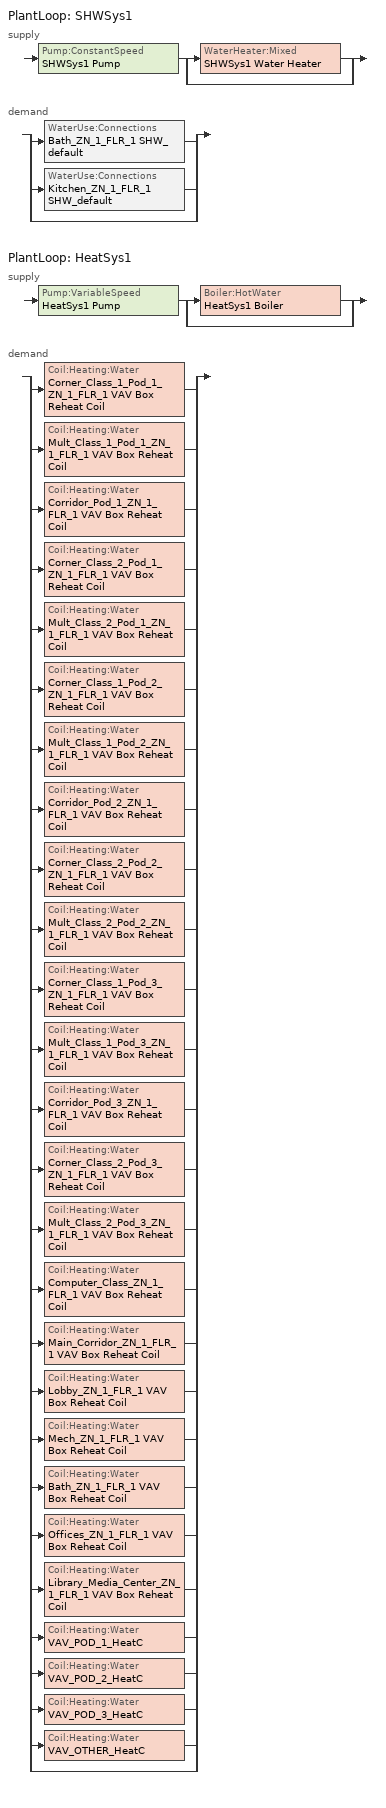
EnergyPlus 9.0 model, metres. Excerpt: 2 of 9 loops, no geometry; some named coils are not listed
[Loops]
PlantLoop 'SHWSys1'
 supply: Pump:ConstantSpeed 'SHWSys1 Pump' > split
  | WaterHeater:Mixed 'SHWSys1 Water Heater'
  | bypass
 demand: split
  | WaterUse:Connections 'Bath_ZN_1_FLR_1 SHW_default'
  | WaterUse:Connections 'Kitchen_ZN_1_FLR_1 SHW_default'
  | bypass
PlantLoop 'HeatSys1'
 supply: Pump:VariableSpeed 'HeatSys1 Pump' > split
  | Boiler:HotWater 'HeatSys1 Boiler'
  | bypass
 demand: split
  | Coil:Heating:Water 'Corner_Class_1_Pod_1_ZN_1_FLR_1 VAV Box Reheat Coil'
  | Coil:Heating:Water 'Mult_Class_1_Pod_1_ZN_1_FLR_1 VAV Box Reheat Coil'
  | Coil:Heating:Water 'Corridor_Pod_1_ZN_1_FLR_1 VAV Box Reheat Coil'
  | Coil:Heating:Water 'Corner_Class_2_Pod_1_ZN_1_FLR_1 VAV Box Reheat Coil'
  | Coil:Heating:Water 'Mult_Class_2_Pod_1_ZN_1_FLR_1 VAV Box Reheat Coil'
  | Coil:Heating:Water 'Corner_Class_1_Pod_2_ZN_1_FLR_1 VAV Box Reheat Coil'
  | Coil:Heating:Water 'Mult_Class_1_Pod_2_ZN_1_FLR_1 VAV Box Reheat Coil'
  | Coil:Heating:Water 'Corridor_Pod_2_ZN_1_FLR_1 VAV Box Reheat Coil'
  | Coil:Heating:Water 'Corner_Class_2_Pod_2_ZN_1_FLR_1 VAV Box Reheat Coil'
  | Coil:Heating:Water 'Mult_Class_2_Pod_2_ZN_1_FLR_1 VAV Box Reheat Coil'
  | Coil:Heating:Water 'Corner_Class_1_Pod_3_ZN_1_FLR_1 VAV Box Reheat Coil'
  | Coil:Heating:Water 'Mult_Class_1_Pod_3_ZN_1_FLR_1 VAV Box Reheat Coil'
  | Coil:Heating:Water 'Corridor_Pod_3_ZN_1_FLR_1 VAV Box Reheat Coil'
  | Coil:Heating:Water 'Corner_Class_2_Pod_3_ZN_1_FLR_1 VAV Box Reheat Coil'
  | Coil:Heating:Water 'Mult_Class_2_Pod_3_ZN_1_FLR_1 VAV Box Reheat Coil'
  | Coil:Heating:Water 'Computer_Class_ZN_1_FLR_1 VAV Box Reheat Coil'
  | Coil:Heating:Water 'Main_Corridor_ZN_1_FLR_1 VAV Box Reheat Coil'
  | Coil:Heating:Water 'Lobby_ZN_1_FLR_1 VAV Box Reheat Coil'
  | Coil:Heating:Water 'Mech_ZN_1_FLR_1 VAV Box Reheat Coil'
  | Coil:Heating:Water 'Bath_ZN_1_FLR_1 VAV Box Reheat Coil'
  | Coil:Heating:Water 'Offices_ZN_1_FLR_1 VAV Box Reheat Coil'
  | Coil:Heating:Water 'Library_Media_Center_ZN_1_FLR_1 VAV Box Reheat Coil'
  | Coil:Heating:Water 'VAV_POD_1_HeatC'
  | Coil:Heating:Water 'VAV_POD_2_HeatC'
  | Coil:Heating:Water 'VAV_POD_3_HeatC'
  | Coil:Heating:Water 'VAV_OTHER_HeatC'
  | bypass
[Sizing:Plant] Loop Type=Heating
Name | Design Loop Exit Temperature {C} | Loop Design Temperature Difference {deltaC}
SHWSys1 | 60 | 5
HeatSys1 | 82 | 11
[Coil:Heating:Water] Availability Schedule=ALWAYS_ON; U-Factor Times Area Value {W/K}=AUTOSIZE; Maximum Water Flow Rate {m3/s}=AUTOSIZE; Performance Input Method=UFactorTimesAreaAndDesignWaterFlowRate; Rated Capacity {W}=AUTOSIZE; Rated Inlet Water Temperature {C}=82.2; Rated Inlet Air Temperature {C}=12.8; Rated Outlet Water Temperature {C}=71.1; Rated Outlet Air Temperature {C}=40
Corner_Class_1_Pod_1_ZN_1_FLR_1 VAV Box Reheat Coil; Mult_Class_1_Pod_1_ZN_1_FLR_1 VAV Box Reheat Coil; Corridor_Pod_1_ZN_1_FLR_1 VAV Box Reheat Coil; Corner_Class_2_Pod_1_ZN_1_FLR_1 VAV Box Reheat Coil; Mult_Class_2_Pod_1_ZN_1_FLR_1 VAV Box Reheat Coil; Corner_Class_1_Pod_2_ZN_1_FLR_1 VAV Box Reheat Coil; Mult_Class_1_Pod_2_ZN_1_FLR_1 VAV Box Reheat Coil; Corridor_Pod_2_ZN_1_FLR_1 VAV Box Reheat Coil; Corner_Class_2_Pod_2_ZN_1_FLR_1 VAV Box Reheat Coil; Mult_Class_2_Pod_2_ZN_1_FLR_1 VAV Box Reheat Coil; Corner_Class_1_Pod_3_ZN_1_FLR_1 VAV Box Reheat Coil; Mult_Class_1_Pod_3_ZN_1_FLR_1 VAV Box Reheat Coil; Corridor_Pod_3_ZN_1_FLR_1 VAV Box Reheat Coil; Corner_Class_2_Pod_3_ZN_1_FLR_1 VAV Box Reheat Coil; Mult_Class_2_Pod_3_ZN_1_FLR_1 VAV Box Reheat Coil; Computer_Class_ZN_1_FLR_1 VAV Box Reheat Coil; Main_Corridor_ZN_1_FLR_1 VAV Box Reheat Coil; Lobby_ZN_1_FLR_1 VAV Box Reheat Coil; Mech_ZN_1_FLR_1 VAV Box Reheat Coil; Bath_ZN_1_FLR_1 VAV Box Reheat Coil; Offices_ZN_1_FLR_1 VAV Box Reheat Coil; Library_Media_Center_ZN_1_FLR_1 VAV Box Reheat Coil
[Pump:ConstantSpeed]
SHWSys1 Pump: Design Flow Rate {m3/s}=autosize; Design Pump Head {Pa}=29891; Design Power Consumption {W}=AUTOSIZE; Motor Efficiency=0.3; Fraction of Motor Inefficiencies to Fluid Stream=0; Pump Control Type=Intermittent
[Pump:VariableSpeed]
HeatSys1 Pump: AUTOSIZE, 179352, AUTOSIZE, 0.909, 0, 0, 3.2485, -4.7443, 2.5295, Intermittent
[Boiler:HotWater]
HeatSys1 Boiler: Fuel Type=NATURALGAS; Nominal Capacity {W}=253314; Nominal Thermal Efficiency=0.8; Efficiency Curve Temperature Evaluation Variable=LeavingBoiler; Normalized Boiler Efficiency Curve=HeatSys1 Boiler Efficiency Curve; Design Water Flow Rate {m3/s}=AUTOSIZE; Minimum Part Load Ratio=0; Maximum Part Load Ratio=1.2; Optimum Part Load Ratio=1; Water Outlet Upper Temperature Limit {C}=95; Boiler Flow Mode=LeavingSetpointModulated; Parasitic Electric Load {W}=0; Sizing Factor=1
[SetpointManager:Scheduled] Control Variable=Temperature
Name | Schedule | Setpoint Node or NodeList
HeatSys1 Boiler Setpoint Manager | HW-Loop-Temp-Schedule | HeatSys1 Supply Equipment Outlet Node
SHWSys1 Loop Setpoint Manager | SHWSys1-Loop-Temp-Schedule | SHWSys1 Supply Outlet Node
HeatSys1 Loop Setpoint Manager | HW-Loop-Temp-Schedule | HeatSys1 Supply Outlet Node
[WaterHeater:Mixed]
SHWSys1 Water Heater: Tank Volume {m3}=0.75708; Setpoint Temperature Schedule=SHWSys1 Water Heater Setpoint Temperature Schedule Name; Deadband Temperature Difference {deltaC}=2; Maximum Temperature Limit {C}=82.2222; Heater Control Type=Cycle; Heater Maximum Capacity {W}=58614.21; Heater Fuel Type=NATURALGAS; Heater Thermal Efficiency=0.805127; Off Cycle Parasitic Fuel Consumption Rate {W}=970.33; Off Cycle Parasitic Fuel Type=NATURALGAS; Off Cycle Parasitic Heat Fraction to Tank=0.8; On Cycle Parasitic Fuel Consumption Rate {W}=970.33; On Cycle Parasitic Fuel Type=NATURALGAS; Ambient Temperature Indicator=zone; Ambient Temperature Zone=MECH_ZN_1_FLR_1; Off Cycle Loss Coefficient to Ambient Temperature {W/K}=9.64329; On Cycle Loss Coefficient to Ambient Temperature {W/K}=9.64329; Use Side Effectiveness=1; Source Side Effectiveness=1; Use Side Design Flow Rate {m3/s}=AUTOSIZE; Source Side Design Flow Rate {m3/s}=AUTOSIZE; Indirect Water Heating Recovery Time {hr}=1.5
[PlantLoop] Fluid Type=Water; Minimum Loop Temperature {C}=10; Maximum Loop Flow Rate {m3/s}=AUTOSIZE; Minimum Loop Flow Rate {m3/s}=0; Plant Loop Volume {m3}=AUTOSIZE; Load Distribution Scheme=Optimal
Name | Plant Equipment Operation Scheme | Maximum Loop Temperature {C}
SHWSys1 | SHWSys1 Loop Operation Scheme List | 60
HeatSys1 | HeatSys1 Loop Operation Scheme List | 100
[PlantEquipmentList]
SHWSys1 Equipment List: SHWSys1 Water Heater
HeatSys1 Equipment List: HeatSys1 Boiler
[PlantEquipmentOperation:HeatingLoad] Load Range 1 Lower Limit {W}=0; Load Range 1 Upper Limit {W}=1000000000000000
Name | Range 1 Equipment List
SHWSys1 Operation Scheme | SHWSys1 Equipment List
HeatSys1 Operation Scheme | HeatSys1 Equipment List
[PlantEquipmentOperationSchemes] Control Scheme 1 Schedule=PlantOnSched
Name | Control Scheme 1
SHWSys1 Loop Operation Scheme List | SHWSys1 Operation Scheme
HeatSys1 Loop Operation Scheme List | HeatSys1 Operation Scheme
[WaterUse:Equipment] Flow Rate Fraction Schedule=BLDG_SWH_SCH
Name | Peak Flow Rate {m3/s} | Target Temperature Schedule | Hot Water Supply Temperature Schedule | Zone | Sensible Fraction Schedule | Latent Fraction Schedule
Bath_ZN_1_FLR_1 SHW_default | 2.63889e-07 | Bath_ZN_1_FLR_1 SHW_default Temp Sched | Bath_ZN_1_FLR_1 SHW_default Hot Supply Temp Sched | Bath_ZN_1_FLR_1 | Bath_ZN_1_FLR_1 SHW_default Sensible fract sched | Bath_ZN_1_FLR_1 SHW_default Latent fract sched
Kitchen_ZN_1_FLR_1 SHW_default | 0.00010515 | Kitchen_ZN_1_FLR_1 SHW_default Temp Sched | Kitchen_ZN_1_FLR_1 SHW_default Hot Supply Temp Sched | Kitchen_ZN_1_FLR_1 | Kitchen_ZN_1_FLR_1 SHW_default Sensible fract sched | Kitchen_ZN_1_FLR_1 SHW_default Latent fract sched
[WaterUse:Connections]
Name | Water Use Equipment 1
Bath_ZN_1_FLR_1 SHW_default | Bath_ZN_1_FLR_1 SHW_default
Kitchen_ZN_1_FLR_1 SHW_default | Kitchen_ZN_1_FLR_1 SHW_default
[EnergyManagementSystem:Sensor]
BoilerPLR: Output:Variable or Output:Meter Index Key=HeatSys1 Boiler; Output:Variable or Output:Meter=Boiler Part Load Ratio
[EnergyManagementSystem:Program]
SET_Bath_ZN_1_FLR_1_Light_EMS_Program: SET Bath_ZN_1_FLR_1_LSr_IP=0.093*Bath_ZN_1_FLR_1_LSr/Bath_ZN_1_FLR_1_Area; IF (Bath_ZN_1_FLR_1_OSr <= 0) && (Bath_ZN_1_FLR_1_LSr_IP >= 0.02); SET Bath_ZN_1_FLR_1_LAr = 0.02*Bath_ZN_1_FLR_1_Area/0.09290304; ELSE; SET Bath_ZN_1_FLR_1_LAr = NULL; ENDIF
SET_Offices_ZN_1_FLR_1_Light_EMS_Program: SET Offices_ZN_1_FLR_1_LSr_IP=0.093*Offices_ZN_1_FLR_1_LSr/Offices_ZN_1_FLR_1_Area; IF (Offices_ZN_1_FLR_1_OSr <= 0) && (Offices_ZN_1_FLR_1_LSr_IP >= 0.02); IF (ActualOccupancy <= 0); SET Offices_ZN_1_FLR_1_LAr = 0.02*Offices_ZN_1_FLR_1_Area/0.09290304; ELSE; SET Offices_ZN_1_FLR_1_LAr = NULL; ENDIF; ELSE; SET Offices_ZN_1_FLR_1_LAr = NULL; ENDIF
SET_Gym_ZN_1_FLR_1_Light_EMS_Program: SET Gym_ZN_1_FLR_1_LSr_IP=0.093*Gym_ZN_1_FLR_1_LSr/Gym_ZN_1_FLR_1_Area; IF (Gym_ZN_1_FLR_1_OSr <= 0) && (Gym_ZN_1_FLR_1_LSr_IP >= 0.02); SET Gym_ZN_1_FLR_1_LAr = 0.02*Gym_ZN_1_FLR_1_Area/0.09290304; ELSE; SET Gym_ZN_1_FLR_1_LAr = NULL; ENDIF
SET_Kitchen_ZN_1_FLR_1_Light_EMS_Program: SET Kitchen_ZN_1_FLR_1_LSr_IP=0.093*Kitchen_ZN_1_FLR_1_LSr/Kitchen_ZN_1_FLR_1_Area; IF (Kitchen_ZN_1_FLR_1_OSr <= 0) && (Kitchen_ZN_1_FLR_1_LSr_IP >= 0.02); SET Kitchen_ZN_1_FLR_1_LAr = 0.02*Kitchen_ZN_1_FLR_1_Area/0.09290304; ELSE; SET Kitchen_ZN_1_FLR_1_LAr = NULL; ENDIF
SET_Cafeteria_ZN_1_FLR_1_Light_EMS_Program: SET Cafeteria_ZN_1_FLR_1_LSr_IP=0.093*Cafeteria_ZN_1_FLR_1_LSr/Cafeteria_ZN_1_FLR_1_Area; IF (Cafeteria_ZN_1_FLR_1_OSr <= 0) && (Cafeteria_ZN_1_FLR_1_LSr_IP >= 0.02); SET Cafeteria_ZN_1_FLR_1_LAr = 0.02*Cafeteria_ZN_1_FLR_1_Area/0.09290304; ELSE; SET Cafeteria_ZN_1_FLR_1_LAr = NULL; ENDIF
SET_LMC_ZN_1_FLR_1_Light_EMS_Program: SET LMC_ZN_1_FLR_1_LSr_IP=0.093*LMC_ZN_1_FLR_1_LSr/LMC_ZN_1_FLR_1_Area; IF (LMC_ZN_1_FLR_1_OSr <= 0) && (LMC_ZN_1_FLR_1_LSr_IP >= 0.02); SET LMC_ZN_1_FLR_1_LAr = 0.02*LMC_ZN_1_FLR_1_Area/0.09290304; ELSE; SET LMC_ZN_1_FLR_1_LAr = NULL; ENDIF
VAV_POD_1_MAX_OA_FRAC: IF VAV_POD_1_OA > VAV_POD_1_OA_VRP; SET VAV_POD_1_MAX_OA_FRAC = NULL; ELSE; IF VAV_POD_1_SUPPLY_FLOW > 0; SET VAV_POD_1_MAX_OA_FRAC =      2.9649 / VAV_POD_1_SUPPLY_FLOW; ELSE; SET VAV_POD_1_MAX_OA_FRAC = NULL; ENDIF; ENDIF
VAV_POD_2_MAX_OA_FRAC: IF VAV_POD_2_OA > VAV_POD_2_OA_VRP; SET VAV_POD_2_MAX_OA_FRAC = NULL; ELSE; IF VAV_POD_2_SUPPLY_FLOW > 0; SET VAV_POD_2_MAX_OA_FRAC =      2.9649 / VAV_POD_2_SUPPLY_FLOW; ELSE; SET VAV_POD_2_MAX_OA_FRAC = NULL; ENDIF; ENDIF
VAV_POD_3_MAX_OA_FRAC: IF VAV_POD_3_OA > VAV_POD_3_OA_VRP; SET VAV_POD_3_MAX_OA_FRAC = NULL; ELSE; IF VAV_POD_3_SUPPLY_FLOW > 0; SET VAV_POD_3_MAX_OA_FRAC =      2.5589 / VAV_POD_3_SUPPLY_FLOW; ELSE; SET VAV_POD_3_MAX_OA_FRAC = NULL; ENDIF; ENDIF
VAV_OTHER_MAX_OA_FRAC: IF VAV_OTHER_OA > VAV_OTHER_OA_VRP; SET VAV_OTHER_MAX_OA_FRAC = NULL; ELSE; IF VAV_OTHER_SUPPLY_FLOW > 0; SET VAV_OTHER_MAX_OA_FRAC =   / VAV_OTHER_SUPPLY_FLOW; ELSE; SET VAV_OTHER_MAX_OA_FRAC = NULL; ENDIF; ENDIF
[EnergyManagementSystem:ProgramCallingManager]
Transformer_Load_Prog_Manager: AfterPredictorAfterHVACManagers; Transformer_Load_Prog
OA_BASED_OPTIMUM_START_EMS_Program Manager: BeginTimestepBeforePredictor; OA_BASED_OPTIMUM_START_EMS_Program
BoilerParManager: BeginNewEnvironment; SetBoilerPar
BoilerCurveManager: InsideHVACSystemIterationLoop; SetBoilerCurve
SET_cCL1_Pod_1_ZN_1_FLR_1_Light_EMS_Program_Prog_Manager: BeginTimestepBeforePredictor; SET_cCL1_Pod_1_ZN_1_FLR_1_Light_EMS_Program
SET_mCl1_Pod_1_ZN_1_FLR_1_Light_EMS_Program_Prog_Manager: BeginTimestepBeforePredictor; SET_mCl1_Pod_1_ZN_1_FLR_1_Light_EMS_Program
SET_cPOD1_ZN_1_FLR_1_Light_EMS_Program_Prog_Manager: BeginTimestepBeforePredictor; SET_cPOD1_ZN_1_FLR_1_Light_EMS_Program
SET_cCL2_Pod_1_ZN_1_FLR_1_Light_EMS_Program_Prog_Manager: BeginTimestepBeforePredictor; SET_cCL2_Pod_1_ZN_1_FLR_1_Light_EMS_Program
SET_mCl2_Pod_1_ZN_1_FLR_1_Light_EMS_Program_Prog_Manager: BeginTimestepBeforePredictor; SET_mCl2_Pod_1_ZN_1_FLR_1_Light_EMS_Program
SET_cCL1_Pod_2_ZN_1_FLR_1_Light_EMS_Program_Prog_Manager: BeginTimestepBeforePredictor; SET_cCL1_Pod_2_ZN_1_FLR_1_Light_EMS_Program
SET_mCl1_Pod_2_ZN_1_FLR_1_Light_EMS_Program_Prog_Manager: BeginTimestepBeforePredictor; SET_mCl1_Pod_2_ZN_1_FLR_1_Light_EMS_Program
SET_cPOD2_ZN_1_FLR_1_Light_EMS_Program_Prog_Manager: BeginTimestepBeforePredictor; SET_cPOD2_ZN_1_FLR_1_Light_EMS_Program
SET_cCL2_Pod_2_ZN_1_FLR_1_Light_EMS_Program_Prog_Manager: BeginTimestepBeforePredictor; SET_cCL2_Pod_2_ZN_1_FLR_1_Light_EMS_Program
SET_mCl2_Pod_2_ZN_1_FLR_1_Light_EMS_Program_Prog_Manager: BeginTimestepBeforePredictor; SET_mCl2_Pod_2_ZN_1_FLR_1_Light_EMS_Program
SET_cCL1_Pod_3_ZN_1_FLR_1_Light_EMS_Program_Prog_Manager: BeginTimestepBeforePredictor; SET_cCL1_Pod_3_ZN_1_FLR_1_Light_EMS_Program
SET_mCl1_Pod_3_ZN_1_FLR_1_Light_EMS_Program_Prog_Manager: BeginTimestepBeforePredictor; SET_mCl1_Pod_3_ZN_1_FLR_1_Light_EMS_Program
SET_cPOD3_ZN_1_FLR_1_Light_EMS_Program_Prog_Manager: BeginTimestepBeforePredictor; SET_cPOD3_ZN_1_FLR_1_Light_EMS_Program
SET_cCL2_Pod_3_ZN_1_FLR_1_Light_EMS_Program_Prog_Manager: BeginTimestepBeforePredictor; SET_cCL2_Pod_3_ZN_1_FLR_1_Light_EMS_Program
SET_mCl2_Pod_3_ZN_1_FLR_1_Light_EMS_Program_Prog_Manager: BeginTimestepBeforePredictor; SET_mCl2_Pod_3_ZN_1_FLR_1_Light_EMS_Program
SET_cPCLZN_1_FLR_1_Light_EMS_Program_Prog_Manager: BeginTimestepBeforePredictor; SET_cPCLZN_1_FLR_1_Light_EMS_Program
SET_Main_Corridor_ZN_1_FLR_1_Light_EMS_Program_Prog_Manager: BeginTimestepBeforePredictor; SET_Main_Corridor_ZN_1_FLR_1_Light_EMS_Program
SET_Lobby_ZN_1_FLR_1_Light_EMS_Program_Prog_Manager: BeginTimestepBeforePredictor; SET_Lobby_ZN_1_FLR_1_Light_EMS_Program
SET_Mech_ZN_1_FLR_1_Light_EMS_Program_Prog_Manager: BeginTimestepBeforePredictor; SET_Mech_ZN_1_FLR_1_Light_EMS_Program
SET_Bath_ZN_1_FLR_1_Light_EMS_Program_Prog_Manager: BeginTimestepBeforePredictor; SET_Bath_ZN_1_FLR_1_Light_EMS_Program
SET_Offices_ZN_1_FLR_1_Light_EMS_Program_Prog_Manager: BeginTimestepBeforePredictor; SET_Offices_ZN_1_FLR_1_Light_EMS_Program
SET_Gym_ZN_1_FLR_1_Light_EMS_Program_Prog_Manager: BeginTimestepBeforePredictor; SET_Gym_ZN_1_FLR_1_Light_EMS_Program
SET_Kitchen_ZN_1_FLR_1_Light_EMS_Program_Prog_Manager: BeginTimestepBeforePredictor; SET_Kitchen_ZN_1_FLR_1_Light_EMS_Program
SET_Cafeteria_ZN_1_FLR_1_Light_EMS_Program_Prog_Manager: BeginTimestepBeforePredictor; SET_Cafeteria_ZN_1_FLR_1_Light_EMS_Program
SET_LMC_ZN_1_FLR_1_Light_EMS_Program_Prog_Manager: BeginTimestepBeforePredictor; SET_LMC_ZN_1_FLR_1_Light_EMS_Program
VAV_POD_1_MAX_OA_FRAC_Prog_Manager: AfterPredictorAfterHVACManagers; VAV_POD_1_MAX_OA_FRAC
VAV_POD_2_MAX_OA_FRAC_Prog_Manager: AfterPredictorAfterHVACManagers; VAV_POD_2_MAX_OA_FRAC
VAV_POD_3_MAX_OA_FRAC_Prog_Manager: AfterPredictorAfterHVACManagers; VAV_POD_3_MAX_OA_FRAC
VAV_OTHER_MAX_OA_FRAC_Prog_Manager: AfterPredictorAfterHVACManagers; VAV_OTHER_MAX_OA_FRAC
[EnergyManagementSystem:OutputVariable]
Wired_LTG: EMS Variable=Wired_LTG; Type of Data in Variable=Summed; Update Frequency=ZoneTimeStep
[ElectricLoadCenter:Transformer]
Transformer 1: Availability Schedule=Always_On; Transformer Usage=PowerInFromGrid; Rated Capacity {VA}=112500; Phase=3; Conductor Material=Aluminum; Full Load Temperature Rise {C}=150; Fraction of Eddy Current Losses=0.1; Performance Input Method=NominalEfficiency; Nameplate Efficiency=0.987; Per Unit Load for Nameplate Efficiency=0.35; Reference Temperature for Nameplate Efficiency {C}=75; Consider Transformer Loss for Utility Cost=Yes; Meter 1=Wired_LTG_Electricity; Meter 2=InteriorEquipment:Electricity
[EnergyManagementSystem:Actuator]
Name | Actuated Component Unique | Actuated Component Type | Actuated Component Control Type
CLGSETP_SCH_Actuator | CLGSETP_SCH_Yes_Optimum | Schedule:Compact | Schedule Value
CLGSETP_SCH_w_SB_Actuator | CLGSETP_SCH_Yes_Optimum_w_SB | Schedule:Compact | Schedule Value
HTGSETP_SCH_Actuator | HTGSETP_SCH_Yes_Optimum | Schedule:Compact | Schedule Value
HTGSETP_SCH_w_SB_Actuator | HTGSETP_SCH_Yes_Optimum_w_SB | Schedule:Compact | Schedule Value
BoilerCurve | HEATSYS1 BOILER EFFICIENCY CURVE | Curve | Curve Result
cCL1_Pod_1_ZN_1_FLR_1_LAr | Corner_Class_1_Pod_1_ZN_1_FLR_1_lights | Lights | Electric Power Level
mCl1_Pod_1_ZN_1_FLR_1_LAr | Mult_Class_1_Pod_1_ZN_1_FLR_1_lights | Lights | Electric Power Level
cPOD1_ZN_1_FLR_1_LAr | Corridor_Pod_1_ZN_1_FLR_1_lights | Lights | Electric Power Level
cCL2_Pod_1_ZN_1_FLR_1_LAr | Corner_Class_2_Pod_1_ZN_1_FLR_1_lights | Lights | Electric Power Level
mCl2_Pod_1_ZN_1_FLR_1_LAr | Mult_Class_2_Pod_1_ZN_1_FLR_1_lights | Lights | Electric Power Level
cCL1_Pod_2_ZN_1_FLR_1_LAr | Corner_Class_1_Pod_2_ZN_1_FLR_1_lights | Lights | Electric Power Level
mCl1_Pod_2_ZN_1_FLR_1_LAr | Mult_Class_1_Pod_2_ZN_1_FLR_1_lights | Lights | Electric Power Level
cPOD2_ZN_1_FLR_1_LAr | Corridor_Pod_2_ZN_1_FLR_1_lights | Lights | Electric Power Level
cCL2_Pod_2_ZN_1_FLR_1_LAr | Corner_Class_2_Pod_2_ZN_1_FLR_1_lights | Lights | Electric Power Level
mCl2_Pod_2_ZN_1_FLR_1_LAr | Mult_Class_2_Pod_2_ZN_1_FLR_1_lights | Lights | Electric Power Level
cCL1_Pod_3_ZN_1_FLR_1_LAr | Corner_Class_1_Pod_3_ZN_1_FLR_1_lights | Lights | Electric Power Level
mCl1_Pod_3_ZN_1_FLR_1_LAr | Mult_Class_1_Pod_3_ZN_1_FLR_1_lights | Lights | Electric Power Level
cPOD3_ZN_1_FLR_1_LAr | Corridor_Pod_3_ZN_1_FLR_1_lights | Lights | Electric Power Level
cCL2_Pod_3_ZN_1_FLR_1_LAr | Corner_Class_2_Pod_3_ZN_1_FLR_1_lights | Lights | Electric Power Level
mCl2_Pod_3_ZN_1_FLR_1_LAr | Mult_Class_2_Pod_3_ZN_1_FLR_1_lights | Lights | Electric Power Level
cPCLZN_1_FLR_1_LAr | Computer_Class_ZN_1_FLR_1_lights | Lights | Electric Power Level
Main_Corridor_ZN_1_FLR_1_LAr | Main_Corridor_ZN_1_FLR_1_lights | Lights | Electric Power Level
Lobby_ZN_1_FLR_1_LAr | Lobby_ZN_1_FLR_1_lights | Lights | Electric Power Level
Mech_ZN_1_FLR_1_LAr | Mech_ZN_1_FLR_1_lights | Lights | Electric Power Level
Bath_ZN_1_FLR_1_LAr | Bath_ZN_1_FLR_1_lights | Lights | Electric Power Level
Offices_ZN_1_FLR_1_LAr | Offices_ZN_1_FLR_1_lights | Lights | Electric Power Level
Gym_ZN_1_FLR_1_LAr | Gym_ZN_1_FLR_1_lights | Lights | Electric Power Level
Kitchen_ZN_1_FLR_1_LAr | Kitchen_ZN_1_FLR_1_lights | Lights | Electric Power Level
Cafeteria_ZN_1_FLR_1_LAr | Cafeteria_ZN_1_FLR_1_lights | Lights | Electric Power Level
LMC_ZN_1_FLR_1_LAr | Library_Media_Center_ZN_1_FLR_1_lights | Lights | Electric Power Level
VAV_POD_1_MAX_OA_FRAC | VAV_POD_1 Max OA Fraction | Schedule:Constant | Schedule Value
VAV_POD_2_MAX_OA_FRAC | VAV_POD_2 Max OA Fraction | Schedule:Constant | Schedule Value
VAV_POD_3_MAX_OA_FRAC | VAV_POD_3 Max OA Fraction | Schedule:Constant | Schedule Value
VAV_OTHER_MAX_OA_FRAC | VAV_OTHER Max OA Fraction | Schedule:Constant | Schedule Value
[Schedule:Compact]
BLDG_SWH_SCH: Through: 6/15, For: SummerDesignDay, Until: 07:00, 0.05, Until: 08:00, 0.1, Until: 09:00, 0.34, Until: 10:00, 0.6, Until: 11:00, 0.63, Until: 12:00, 0.72, Until: 13:00, 0.79, Until: 14:00, 0.83, Until: 15:00, 0.61, Until: 16:00, 0.65, Until: 18:00, 0.1, Until: 19:00, 0.19, Until: 20:00, 0.25, Until: 22:00, 0.22, Until: 23:00, 0.12, Until: 24:00, 0.09, For: Weekdays, Until: 07:00, 0, Until: 08:00, 0, Until: 09:00, 0.34, Until: 10:00, 0.6, Until: 11:00, 0.63, Until: 12:00, 0.72, Until: 13:00, 0.79, Until: 14:00, 0.83, Until: 15:00, 0.61, Until: 16:00, 0.65, Until: 18:00, 0.1, Until: 19:00, 0.19, Until: 20:00, 0.25, Until: 22:00, 0, Until: 23:00, 0, Until: 24:00, 0, For: WinterDesignDay, Until: 09:00, 0.03, Until: 13:00, 0.05, Until: 24:00, 0.03, For: Saturday, Until: 09:00, 0, Until: 13:00, 0, Until: 24:00, 0, For: Sunday Holidays AllOtherDays, Until: 08:00, 0, Until: 14:00, 0, Until: 24:00, 0, Through: 9/15, For: SummerDesignDay, Until: 07:00, 0.05, Until: 18:00, 0.1, Until: 19:00, 0.19, Until: 20:00, 0.25, Until: 22:00, 0.22, Until: 23:00, 0.12, Until: 24:00, 0.09, For: Weekdays, Until: 08:00, 0, Until: 18:00, 0.1, Until: 19:00, 0.19, Until: 20:00, 0.25, Until: 22:00, 0, Until: 23:00, 0, Until: 24:00, 0, For: WinterDesignDay, Until: 09:00, 0.03, Until: 13:00, 0.05, Until: 24:00, 0.03, For: Saturday, Until: 09:00, 0, Until: 13:00, 0, Until: 24:00, 0, For: Sunday Holidays AllOtherDays, Until: 08:00, 0, Until: 14:00, 0, Until: 24:00, 0, Through: 12/31, For: SummerDesignDay, Until: 07:00, 0.05, Until: 08:00, 0.1, Until: 09:00, 0.34, Until: 10:00, 0.6, Until: 11:00, 0.63, Until: 12:00, 0.72, Until: 13:00, 0.79, Until: 14:00, 0.83, Until: 15:00, 0.61, Until: 16:00, 0.65, Until: 18:00, 0.1, Until: 19:00, 0.19, Until: 20:00, 0.25, Until: 22:00, 0.22, Until: 23:00, 0.12, Until: 24:00, 0.09, For: Weekdays, Until: 07:00, 0, Until: 08:00, 0, Until: 09:00, 0.34, Until: 10:00, 0.6, Until: 11:00, 0.63, Until: 12:00, 0.72, Until: 13:00, 0.79, Until: 14:00, 0.83, Until: 15:00, 0.61, Until: 16:00, 0.65, Until: 18:00, 0.1, Until: 19:00, 0.19, Until: 20:00, 0.25, Until: 22:00, 0, Until: 23:00, 0, Until: 24:00, 0, For: WinterDesignDay, Until: 09:00, 0.03, Until: 13:00, 0.05, Until: 24:00, 0.03, For: Saturday, Until: 09:00, 0, Until: 13:00, 0, Until: 24:00, 0, For: Sunday Holidays AllOtherDays, Until: 08:00, 0, Until: 14:00, 0, Until: 24:00, 0
ALWAYS_ON; PlantOnSched: Through: 12/31, For: AllDays, Until: 24:00, 1
HW-Loop-Temp-Schedule: Through: 12/31, For: AllDays, Until: 24:00, 82
HTGSETP_SCH_YES_OPTIMUM: Through: 12/31, For: SummerDesignDay, Until: 24:00, 15.6, For: WinterDesignDay, Until: 24:00, 21, For: Weekdays, Until: 06:00, 15.6, Until: 07:00, 17.8, Until: 08:00, 20, Until: 21:00, 21, Until: 24:00, 15.6, For: WeekEnds Holidays AllOtherDays, Until: 24:00, 15.6
HTGSETP_SCH_YES_OPTIMUM_w_SB: Through: 6/30, For: Weekdays, Until: 01:00, 15.6, Until: 02:00, 15.6, Until: 03:00, 15.6, Until: 04:00, 15.6, Until: 05:00, 15.6, Until: 06:00, 15.6, Until: 07:00, 17.8, Until: 08:00, 20, Until: 09:00, 21, Until: 10:00, 21, Until: 11:00, 21, Until: 12:00, 21, Until: 13:00, 20.4444, Until: 14:00, 21, Until: 15:00, 20.4444, Until: 16:00, 21, Until: 17:00, 21, Until: 18:00, 21, Until: 19:00, 21, Until: 20:00, 21, Until: 21:00, 21, Until: 22:00, 15.6, Until: 23:00, 15.6, Until: 24:00, 15.6, For: SummerDesignDay, Until: 24:00, 15.6, For: WinterDesignDay, Until: 24:00, 21, For: WeekEnds Holidays AllOtherDays, Until: 24:00, 15.6, Through: 9/1, For: Weekdays, Until: 01:00, 15.6, Until: 02:00, 15.6, Until: 03:00, 15.6, Until: 04:00, 15.6, Until: 05:00, 15.6, Until: 06:00, 15.6, Until: 07:00, 17.8, Until: 08:00, 20, Until: 09:00, 21, Until: 10:00, 21, Until: 11:00, 21, Until: 12:00, 20.4444, Until: 13:00, 21, Until: 14:00, 21, Until: 15:00, 20.4444, Until: 16:00, 21, Until: 17:00, 21, Until: 18:00, 21, Until: 19:00, 21, Until: 20:00, 21, Until: 21:00, 21, Until: 22:00, 15.6, Until: 23:00, 15.6, Until: 24:00, 15.6, For: SummerDesignDay, Until: 24:00, 15.6, For: WinterDesignDay, Until: 24:00, 21, For: WeekEnds Holidays AllOtherDays, Until: 24:00, 15.6, Through: 12/31, For: Weekdays, Until: 01:00, 15.6, Until: 02:00, 15.6, Until: 03:00, 15.6, Until: 04:00, 15.6, Until: 05:00, 15.6, Until: 06:00, 15.6, Until: 07:00, 17.8, Until: 08:00, 20, Until: 09:00, 21, Until: 10:00, 21, Until: 11:00, 21, Until: 12:00, 21, Until: 13:00, 20.4444, Until: 14:00, 21, Until: 15:00, 20.4444, Until: 16:00, 21, Until: 17:00, 21, Until: 18:00, 21, Until: 19:00, 21, Until: 20:00, 21, Until: 21:00, 21, Until: 22:00, 15.6, Until: 23:00, 15.6, Until: 24:00, 15.6, For: SummerDesignDay, Until: 24:00, 15.6, For: WinterDesignDay, Until: 24:00, 21, For: WeekEnds Holidays AllOtherDays, Until: 24:00, 15.6
CLGSETP_SCH_YES_OPTIMUM: Through: 12/31, For: SummerDesignDay, Until: 24:00, 24, For: WinterDesignDay, Until: 24:00, 26.7, For: Weekdays, Until: 06:00, 26.7, Until: 07:00, 25.6, Until: 08:00, 25, Until: 21:00, 24, Until: 24:00, 26.7, For: WeekEnds Holidays AllOtherDays, Until: 24:00, 26.7
CLGSETP_SCH_Yes_Optimum_w_SB: Through: 6/30, For: Weekdays, Until: 01:00, 26.7, Until: 02:00, 26.7, Until: 03:00, 26.7, Until: 04:00, 26.7, Until: 05:00, 26.7, Until: 06:00, 26.7, Until: 07:00, 25.6, Until: 08:00, 25, Until: 09:00, 24, Until: 10:00, 24, Until: 11:00, 24, Until: 12:00, 24, Until: 13:00, 24.5556, Until: 14:00, 24, Until: 15:00, 24.5556, Until: 16:00, 24, Until: 17:00, 24, Until: 18:00, 24, Until: 19:00, 24, Until: 20:00, 24, Until: 21:00, 24, Until: 22:00, 26.7, Until: 23:00, 26.7, Until: 24:00, 26.7, For: SummerDesignDay, Until: 24:00, 24, For: WinterDesignDay, Until: 24:00, 26.7, For: WeekEnds Holidays AllOtherDays, Until: 24:00, 26.7, Through: 9/1, For: Weekdays, Until: 01:00, 26.7, Until: 02:00, 26.7, Until: 03:00, 26.7, Until: 04:00, 26.7, Until: 05:00, 26.7, Until: 06:00, 26.7, Until: 07:00, 25.6, Until: 08:00, 25, Until: 09:00, 24, Until: 10:00, 24, Until: 11:00, 24, Until: 12:00, 24.5556, Until: 13:00, 24, Until: 14:00, 24, Until: 15:00, 24.5556, Until: 16:00, 24, Until: 17:00, 24, Until: 18:00, 24, Until: 19:00, 24, Until: 20:00, 24, Until: 21:00, 24, Until: 22:00, 26.7, Until: 23:00, 26.7, Until: 24:00, 26.7, For: SummerDesignDay, Until: 24:00, 24, For: WinterDesignDay, Until: 24:00, 26.7, For: WeekEnds Holidays AllOtherDays, Until: 24:00, 26.7, Through: 12/31, For: Weekdays, Until: 01:00, 26.7, Until: 02:00, 26.7, Until: 03:00, 26.7, Until: 04:00, 26.7, Until: 05:00, 26.7, Until: 06:00, 26.7, Until: 07:00, 25.6, Until: 08:00, 25, Until: 09:00, 24, Until: 10:00, 24, Until: 11:00, 24, Until: 12:00, 24, Until: 13:00, 24.5556, Until: 14:00, 24, Until: 15:00, 24.5556, Until: 16:00, 24, Until: 17:00, 24, Until: 18:00, 24, Until: 19:00, 24, Until: 20:00, 24, Until: 21:00, 24, Until: 22:00, 26.7, Until: 23:00, 26.7, Until: 24:00, 26.7, For: SummerDesignDay, Until: 24:00, 24, For: WinterDesignDay, Until: 24:00, 26.7, For: WeekEnds Holidays AllOtherDays, Until: 24:00, 26.7
Bath_ZN_1_FLR_1 SHW_default Latent fract sched; Kitchen_ZN_1_FLR_1 SHW_default Latent fract sched: Through: 12/31, For: AllDays, Until: 24:00, 0.05
Bath_ZN_1_FLR_1 SHW_default Sensible fract sched; Kitchen_ZN_1_FLR_1 SHW_default Sensible fract sched: Through: 12/31, For: AllDays, Until: 24:00, 0.2
Bath_ZN_1_FLR_1 SHW_default Temp Sched; Kitchen_ZN_1_FLR_1 SHW_default Temp Sched; SHWSys1-Loop-Temp-Schedule; SHWSys1 Water Heater Setpoint Temperature Schedule Name: Through: 12/31, For: AllDays, Until: 24:00, 60
Bath_ZN_1_FLR_1 SHW_default Hot Supply Temp Sched; Kitchen_ZN_1_FLR_1 SHW_default Hot Supply Temp Sched: Through: 12/31, For: AllDays, Until: 24:00, 55
[Schedule:Constant] Hourly Value=1
VAV_POD_1 Max OA Fraction; VAV_POD_2 Max OA Fraction; VAV_POD_3 Max OA Fraction; VAV_OTHER Max OA Fraction
[Curve:Quadratic]
HeatSys1 Boiler Efficiency Curve: Coefficient1 Constant=1; Coefficient2 x=0; Coefficient3 x**2=0; Minimum Value of x=0; Maximum Value of x=1
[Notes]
The DOE Prototype Building Models were developed by Pacific Northwest National Laboratory (PNNL), under contract with the U.S.
Department of Energy (DOE).  These building models were derived from DOE's Commercial Reference Building Models with modifications
based on input from the ASHRAE Standard 90.1 committee, the Advanced Energy Design Guide series, and building industry experts. The
prototypes models were developed to quantify energy saving impacts from newly published editions of ASHRAE Standard 90.1, 189.1, IECC,
and other energy codes and standards.  The basic building descriptions can be found in the Scorecards posted at www.energycodes.gov
website. The recommended citation of the prototype models is
DOE and PNNL. 2020. Commercial Prototype Building Models, Richland, WA, Pacific Northwest National Laboratory. Available at https://www.energycodes.gov/development/commercial/prototype_models.
Detailed descriptions of the prototype model development and addenda modeling strategies can be found in the following  reports:
DOE, 2020. Preliminary Energy Savings Analysis: ANSI/ASHRAE/IES Standard 90.1-2019. Report prepared by Zhang, J., M. Rosenberg, J.
Lerond, Y. Xie, Nambia, C., Y. Chen, R. Hart, M. Halverson, D. Maddox, and S. Goel, Richland, WA, Pacific Northwest National Laboratory.
Zhang, J., Y. Chen, Y. Xie, M. Rosenberg, R. Hart. Energy and Energy Cost Savings Analysis of the 2018 IECC for Commercial Buildings.
2018. PNNL-28125. Richland, WA: Pacific Northwest National Laboratory.
DOE. 2017. Energy Savings Analysis: ANSI/ASHRAE/IES Standard 90.1-2016. Prepared by Athalye, R.A, M.A. Halverson, M.I. Rosenberg, B. Liu,
J. Zhang, R. Hart, V.V. Mendon, S. Goel, Y. Chen, Y. Xie, and M. Zhao, Richland, WA, Pacific Northwest National Laboratory. https://www.energycodes.gov/sites/default/files/documents/02202018_Standard_90.1-2016_Determination_TSD.pdf.
Zhang, J., Y. Xie, R.A. Athalye, J. Zhuge, M. Rosenberg, R. Hart, and B. Liu. Energy and Energy Cost Savings Analysis of the 2015 IECC
for Commercial Buildings. 2015. PNNL-24269 Rev. 1. Richland, WA: Pacific Northwest National
Laboratory. https://www.energycodes.gov/sites/default/files/documents/2015_IECC_Commercial_Analysis.pdf.
Halverson M.A., M.I. Rosenberg, W. Wang, J. Zhang, V.V. Mendon, R.A. Athalye, Y. Xie, R. Hart, S. Goel, 2014. ANSI/ASHRAE/IES Standard
90.1-2013 Determination of Energy Savings: Quantitative Analysis, PNNL-23479. Richland, WA: Pacific Northwest National Laboratory. https://www.energycodes.gov/sites/default/files/documents/901-2013_finalCommercialDeterminationQuantitativeAnalysis_TSD_0.pdf.
Goel S., R.A. Athalye, W. Wang, J. Zhang, M.I. Rosenberg, Y. Xie, and R. Hart, et al. 2014. Enhancements to ASHRAE Standard 90.1
Prototype Building Models. PNNL-23269. Richland, WA: Pacific Northwest National Laboratory. https://www.pnnl.gov/main/publications/external/technical_reports/PNNL-23269.pdf.
Zhang J., R.A. Athalye, R. Hart, M.I. Rosenberg, Y. Xie, S. Goel, and V.V. Mendon, et al. 2013. Energy and Energy Cost Savings Analysis
of the IECC for Commercial Buildings. PNNL-22760. Richland, WA: Pacific Northwest National Laboratory. http://www.pnnl.gov/main/publications/external/technical_reports/PNNL-22760.pdf.
Thornton B.A., M.I. Rosenberg, E.E. Richman, W. Wang, Y. Xie, J. Zhang, H. Cho, VV Mendon, R.A. Athalye, and B. Liu. 2011. Achieving
the 30% Goal: Energy and Cost Savings Analysis of ASHRAE Standard 90.1-2010. PNNL-20405. Richland, WA: Pacific Northwest National
Laboratory.  https://www.energycodes.gov/sites/default/files/documents/BECP_Energy_Cost_Savings_STD2010_May2011_v00.pdf.
WeatherFile:  USA_GA_Atlanta-Hartsfield.Jackson.Intl.AP.722190_TMY3.epw
BEGIN ECONOMIZER MAP
Economizer Name, DX COIL Name
VAV_POD_1_OA_Controller, VAV_POD_1_CoolC DXCoil
VAV_POD_2_OA_Controller, VAV_POD_2_CoolC DXCoil
VAV_POD_3_OA_Controller, VAV_POD_3_CoolC DXCoil
VAV_OTHER_OA_Controller, VAV_OTHER_CoolC DXCoil
PSZ-AC_2:5_OA_Controller, PSZ-AC_2:5_Unitary_Package_CoolCoil
PSZ-AC_1:6_OA_Controller, PSZ-AC_1:6_Unitary_Package_CoolCoil
PSZ-AC_2:7_OA_Controller, PSZ-AC_2:7_Unitary_Package_CoolCoil
END ECONOMIZER MAP
BEGIN EMS PROGRAM MAP
EMS PROGRAM, DX COIL Name
PSZ-AC_2:5, PSZ-AC_2:5_UNITARY_PACKAGE_COOLCOIL
PSZ-AC_1:6, PSZ-AC_1:6_UNITARY_PACKAGE_COOLCOIL
PSZ-AC_2:7, PSZ-AC_2:7_UNITARY_PACKAGE_COOLCOIL
END EMS PROGRAM MAP
GPARM parameters as input:
Case = ASHRAE901_SchoolPrimary_STD2019_Atlanta
ground_tempt = National_SchoolPrimary_ASHRAE901_STD2016_Zone3A_nonres_GA-Atlanta-GA.gtp
avg_oa_tempt_ip = 61.88
maxdiff_oa_tempt_ip = 40.5
ext_wall_type = SteelFramedWall
nonres_ext_wall_ufactor = 0.437226251
roof_type = LightweightRoof
nonres_roof_ufactor = 0.221452257
nonres_window =
nonres_skylight =
daylighting_control = yes
sidelighting_control = yes_AY
roof_emissivity = 0.75
roof_solar_absorp = 0.45
LPD_classroom = 7.642376396
LPD_corridor = 4.413203271
LPD_lobby = 9.04168475
LPD_computer_room = 7.642376396
LPD_mechanical = 10.2257149
LPD_bath = 6.781263563
LPD_office = 7.965293709
LPD_gym = 9.687519375
LPD_kitchen = 11.73266235
LPD_cafeteria = 4.305564167
LPD_library = 8.934045646
exterior_lights_watts = 0
